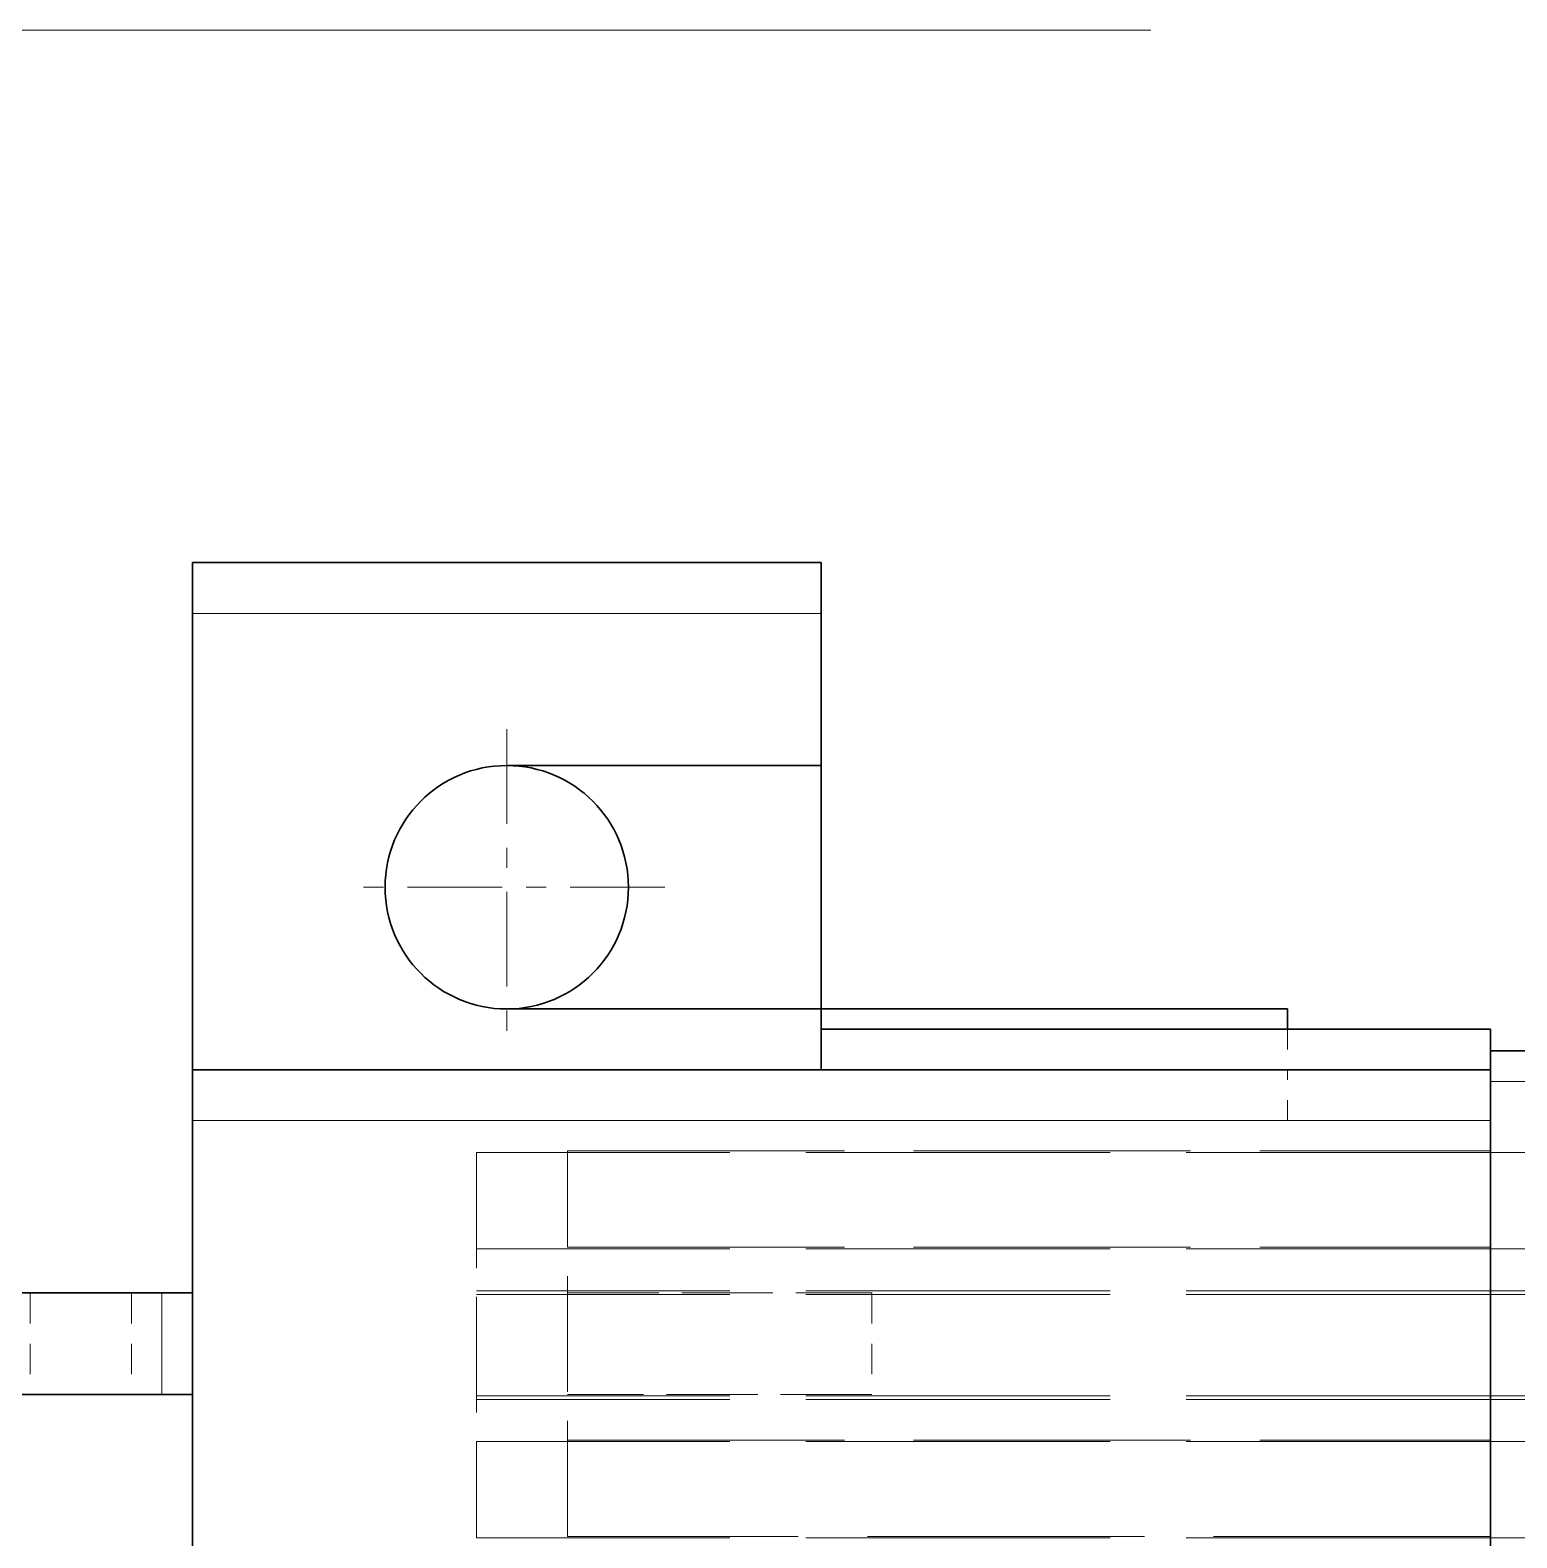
# Model space of a CAD drawing. Extents: x 23 to 417, y 3 to 294.
# Drawn here: x 143.07 to 150.4, y 117.63 to 125.06 of the extents above; entities that cross this region are included whole.
import ezdxf

# ---------------------------------------------------------------- set-up
doc = ezdxf.new("R2010")
doc.units = 0
doc.linetypes.add('DASHDOT', pattern=[18.5, 12, -3, 0.5, -3])
doc.linetypes.add('DASHED', pattern=[15, 12, -3])
doc.layers.get('0').update_dxf_attribs({"lineweight": 13})

# ---------------------------------------------------------------- blocks, each defined once
blk = doc.blocks.new('BLOCK3464')
at = {"color": 7, "linetype": 'DASHDOT', "lineweight": 13, "ltscale": 0.078}
for p, q in [((50.3, -7.84), (50.3, -10.96)), ((51.86, -9.4), (48.74, -9.4))]:
    blk.add_line(p, q, dxfattribs=at)
blk = doc.blocks.new('BLOCK3494')
at = {"color": 7, "lineweight": 35, "ltscale": 0.0125}
for p, q in [((47.2, -6.7), (47.2, -6.2)), ((53.4, -6.2), (53.4, -6.7)), ((47.2, -11.7), (47.2, -11.2)), ((60, -11.2), (60, -11.7))]:
    blk.add_line(p, q, dxfattribs=at)
at = {"color": 7, "lineweight": 35, "ltscale": 0.155}
blk.add_line((47.2, -6.2), (53.4, -6.2), dxfattribs=at)
at = {"color": 7, "lineweight": 35, "ltscale": 0.1125}
blk.add_line((47.2, -6.7), (47.2, -11.2), dxfattribs=at)
at = {"color": 7, "lineweight": 13, "ltscale": 0.155}
blk.add_line((47.2, -6.7), (53.4, -6.7), dxfattribs=at)
at = {"color": 7, "lineweight": 35, "ltscale": 0.0375}
blk.add_line((53.4, -8.2), (53.4, -6.7), dxfattribs=at)
at = {"color": 7, "lineweight": 35, "ltscale": 0.0775}
for p, q in [((53.4, -8.2), (50.3, -8.2)), ((50.3, -10.6), (53.4, -10.6))]:
    blk.add_line(p, q, dxfattribs=at)
at = {"color": 7, "lineweight": 35, "ltscale": 0.06}
blk.add_line((53.4, -10.6), (53.4, -8.2), dxfattribs=at)
at = {"color": 7, "lineweight": 35, "ltscale": 0.015}
blk.add_line((53.4, -11.2), (53.4, -10.6), dxfattribs=at)
at = {"color": 7, "lineweight": 35, "ltscale": 0.115}
blk.add_line((53.4, -10.6), (58, -10.6), dxfattribs=at)
at = {"color": 7, "lineweight": 35, "ltscale": 0.005}
blk.add_line((58, -10.6), (58, -10.8), dxfattribs=at)
at = {"color": 7, "lineweight": 35, "ltscale": 0.165}
blk.add_line((60, -10.8), (53.4, -10.8), dxfattribs=at)
at = {"color": 7, "linetype": 'DASHED', "lineweight": 13, "ltscale": 0.01}
blk.add_line((58, -10.8), (58, -11.2), dxfattribs=at)
at = {"color": 7, "lineweight": 35, "ltscale": 0.01}
blk.add_line((60, -10.8), (60, -11.2), dxfattribs=at)
at = {"color": 7, "lineweight": 35, "ltscale": 0.2675}
blk.add_line((60, -11.014), (70.7, -11.014), dxfattribs=at)
at = {"color": 7, "lineweight": 35, "ltscale": 0.0075}
for p, q in [((60, -11.314), (60, -11.014)), ((47.2, -13.4), (46.9, -13.4))]:
    blk.add_line(p, q, dxfattribs=at)
at = {"color": 7, "lineweight": 35, "ltscale": 0.32}
blk.add_line((60, -11.2), (47.2, -11.2), dxfattribs=at)
at = {"color": 7, "linetype": 'DASHED', "lineweight": 13, "ltscale": 0.0125}
blk.add_line((58, -11.7), (58, -11.2), dxfattribs=at)
at = {"color": 7, "linetype": 'DASHED', "lineweight": 13, "ltscale": 0.23}
blk.add_line((60, -11.314), (69.2, -11.314), dxfattribs=at)
at = {"color": 7, "lineweight": 13, "ltscale": 0.2675}
blk.add_line((60, -11.314), (70.7, -11.314), dxfattribs=at)
at = {"color": 7, "lineweight": 35, "ltscale": 0.185}
blk.add_line((60, -18.714), (60, -11.314), dxfattribs=at)
at = {"color": 7, "linetype": 'DASHED', "lineweight": 13, "ltscale": 0.27}
blk.add_line((58, -11.7), (47.2, -11.7), dxfattribs=at)
at = {"color": 7, "lineweight": 35, "ltscale": 0.425}
blk.add_line((47.2, -11.7), (47.2, -28.7), dxfattribs=at)
at = {"color": 7, "lineweight": 13, "ltscale": 0.32}
blk.add_line((60, -11.7), (47.2, -11.7), dxfattribs=at)
at = {"color": 7, "linetype": 'DASHED', "lineweight": 13, "ltscale": 0.05}
blk.add_line((60, -11.7), (58, -11.7), dxfattribs=at)
at = {"color": 7, "lineweight": 35, "ltscale": 0.17}
blk.add_line((60, -18.5), (60, -11.7), dxfattribs=at)
at = {"color": 7, "linetype": 'DASHED', "lineweight": 13, "ltscale": 0.25}
for p, q in [((60, -12.014), (50, -12.014)), ((60, -12.964), (50, -12.964)), ((60, -13.379), (50, -13.379)), ((60, -13.414), (50, -13.414)), ((60, -14.414), (50, -14.414)), ((60, -14.449), (50, -14.449)), ((60, -14.864), (50, -14.864)), ((60, -15.814), (50, -15.814))]:
    blk.add_line(p, q, dxfattribs=at)
at = {"color": 7, "linetype": 'DASHED', "lineweight": 13, "ltscale": 0.095}
for p, q in [((50, -12.014), (50, -15.814)), ((50.9, -15.8), (50.9, -12))]:
    blk.add_line(p, q, dxfattribs=at)
at = {"color": 7, "linetype": 'DASHED', "lineweight": 13, "ltscale": 0.2275}
for p, q in [((50.9, -12), (60, -12)), ((50.9, -12.95), (60, -12.95)), ((50.9, -14.85), (60, -14.85)), ((60, -15.8), (50.9, -15.8))]:
    blk.add_line(p, q, dxfattribs=at)
at = {"color": 7, "linetype": 'DASHED', "lineweight": 13, "ltscale": 0.205}
for p, q in [((60, -12.014), (68.2, -12.014)), ((60, -12.964), (68.2, -12.964)), ((60, -13.379), (68.2, -13.379)), ((60, -13.414), (68.2, -13.414)), ((60, -14.414), (68.2, -14.414)), ((60, -14.449), (68.2, -14.449)), ((60, -14.864), (68.2, -14.864)), ((60, -15.814), (68.2, -15.814))]:
    blk.add_line(p, q, dxfattribs=at)
at = {"color": 7, "lineweight": 35, "ltscale": 0.14}
for p, q in [((47.2, -13.4), (41.6, -13.4)), ((41.6, -14.4), (47.2, -14.4))]:
    blk.add_line(p, q, dxfattribs=at)
at = {"color": 7, "lineweight": 35, "ltscale": 0.0325}
blk.add_line((46.9, -13.4), (45.6, -13.4), dxfattribs=at)
at = {"color": 7, "linetype": 'DASHED', "lineweight": 13, "ltscale": 0.025}
for p, q in [((45.6, -13.4), (45.6, -14.4)), ((46.6, -13.4), (46.6, -14.4)), ((46.9, -14.4), (46.9, -13.4)), ((46.9, -13.4), (46.9, -14.4)), ((53.9, -13.4), (53.9, -14.4))]:
    blk.add_line(p, q, dxfattribs=at)
at = {"color": 7, "linetype": 'DASHED', "lineweight": 13, "ltscale": 0.075}
for p, q in [((50.9, -13.4), (53.9, -13.4)), ((53.9, -14.4), (50.9, -14.4))]:
    blk.add_line(p, q, dxfattribs=at)
at = {"color": 7, "linetype": 'DASHED', "lineweight": 13, "ltscale": 0.0325}
blk.add_line((46.9, -14.4), (45.6, -14.4), dxfattribs=at)
at = {"color": 7, "linetype": 'DASHED', "lineweight": 13, "ltscale": 0.0075}
blk.add_line((46.9, -14.4), (47.2, -14.4), dxfattribs=at)
at = {"color": 7, "lineweight": 35}
for start, end in [(90, 270), (270, 450)]:
    blk.add_arc((50.3, -9.4), 1.2, start, end, dxfattribs=at)

msp = doc.modelspace()

# ---------------------------------------------------------------- linework, layer by layer
at = {"color": 7, "linetype": 'DASHDOT', "lineweight": 13}
msp.add_line((167.0996, 125.0626), (71.863, 125.0626), dxfattribs=at)

# ---------------------------------------------------------------- block references
at = {"lineweight": 0, "xscale": 0.5, "yscale": 0.5, "zscale": 0.5}
for name in ['BLOCK3494', 'BLOCK3464']:
    msp.add_blockref(name, (120.2741, 125.5377), dxfattribs=at)

doc.saveas('drawing.dxf')
